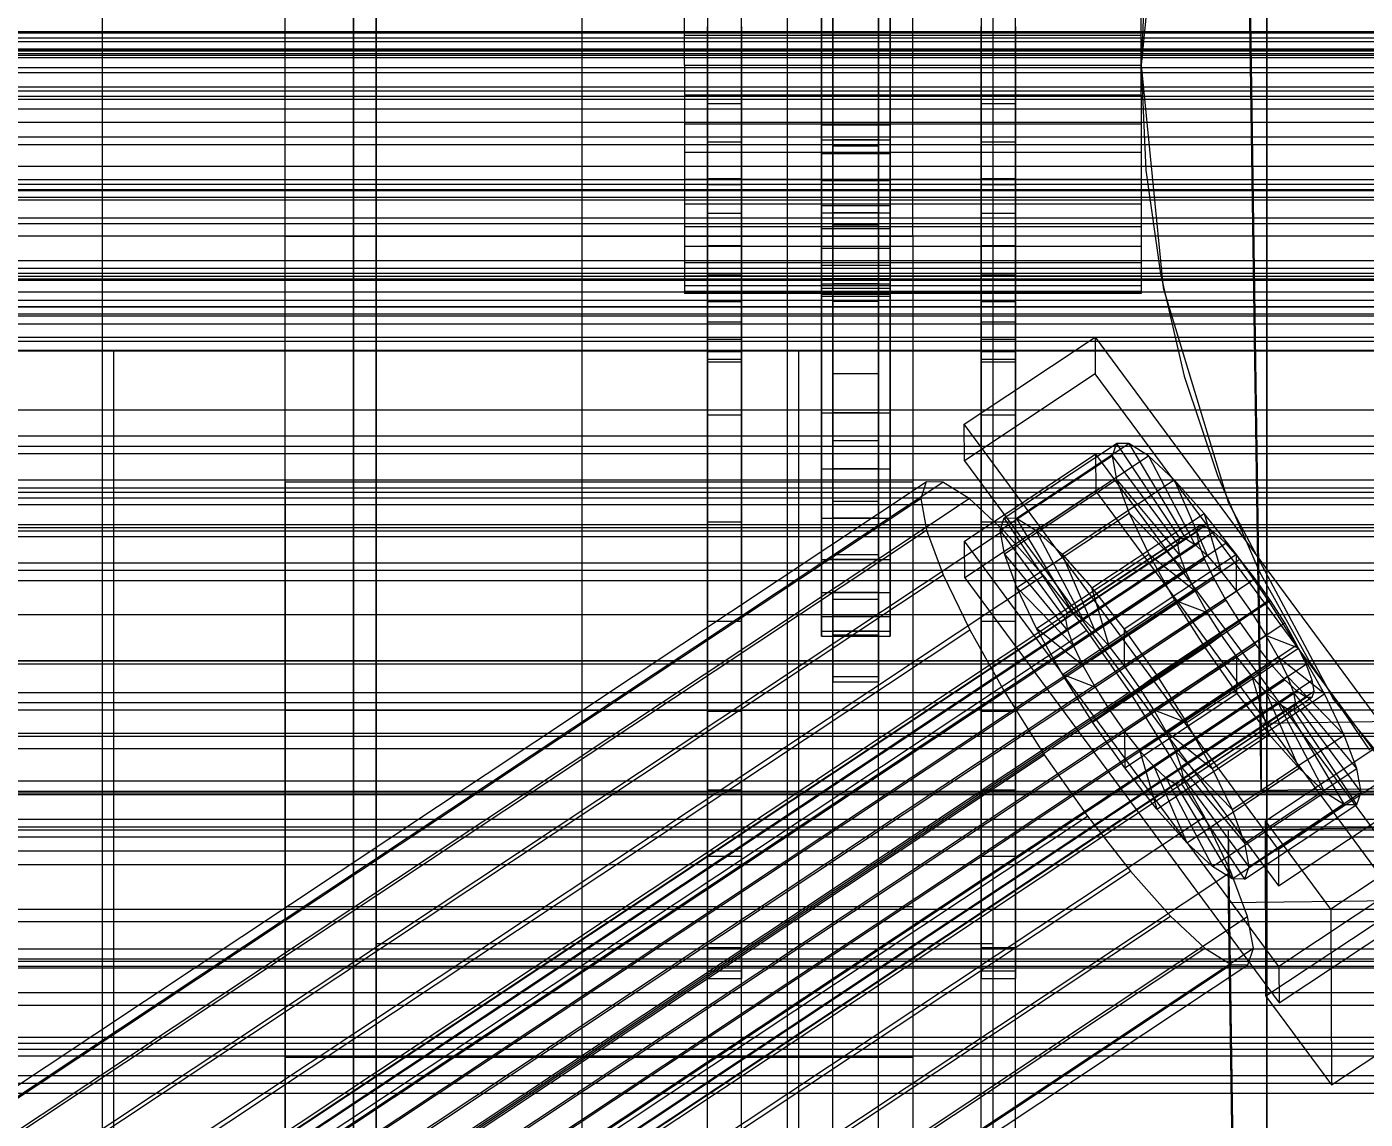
# Model space of a CAD drawing. Header units: millimetres. Extents: x -1970 to 59977, y -50268 to 6837.
# Drawn here: x 252.4 to 369.6, y -34667.3 to -34571.6 of the extents above; entities that cross this region are included whole.
import ezdxf

# ---------------------------------------------------------------- set-up
doc = ezdxf.new("R2010")
doc.units = ezdxf.units.MM
for name, color, linetype, lineweight in [('COTAS_O', 1, 'Continuous', 0), ('COTAS_P', 1, 'Continuous', 0), ('frontal_C01', 7, 'Continuous', 0), ('frontal_C02', 7, 'Continuous', 0), ('frontal_C03', 7, 'Continuous', 0), ('frontal_C05', 7, 'Continuous', 0), ('frontal_dos-mix', 7, 'Continuous', 0), ('frontal_mezcladora', 7, 'Continuous', 0), ('frontal_secador', 7, 'Continuous', 0)]:
    doc.layers.add(name, color=color, linetype=linetype, lineweight=lineweight)
doc.dimstyles.new('R19_100', dxfattribs={"dimtxt": 250, "dimasz": 150, "dimexe": 150, "dimexo": 80, "dimgap": 100, "dimtad": 1, "dimtih": 1, "dimtoh": 1, "dimdsep": 46, "dimcen": 0.09, "dimadec": 0, "dimazin": 0, "dimtfac": 1, "dimtdec": 4, "dimtofl": 0, "dimtmove": 0, "dimatfit": 3, "dimfxl": 1, "dimtolj": 1, "dimtzin": 0, "dimarcsym": 0})

# ---------------------------------------------------------------- blocks, each defined once
blk = doc.blocks.new('*D37')
at = {"layer": 'COTAS_P', "color": 0, "lineweight": -2, "transparency": 16777216}
for p, q in [((-1750, -35420), (-1750, -34450)), ((2600, -35420), (2600, -34450)), ((-1600, -34600), (2450, -34600))]:
    blk.add_line(p, q, dxfattribs=at)
at = {"layer": 'COTAS_P', "color": 0, "transparency": 16777216}
for points in [[(-1600, -34575), (-1600, -34625), (-1750, -34600)], [(2450, -34575), (2450, -34625), (2600, -34600)]]:
    blk.add_solid(points, dxfattribs=at)
at = {"layer": 'Defpoints', "color": 0, "transparency": 16777216}
for p in [(2600, -34600), (-1750, -35500), (2600, -35500)]:
    blk.add_point(p, dxfattribs=at)
blk = doc.blocks.new('*D43')
at = {"layer": 'COTAS_O', "color": 0, "lineweight": -2, "transparency": 16777216}
for p, q in [((-650, -34820), (-650, -34050)), ((650, -34820), (650, -34050)), ((-500, -34200), (500, -34200))]:
    blk.add_line(p, q, dxfattribs=at)
at = {"layer": 'COTAS_O', "color": 0, "transparency": 16777216}
for points in [[(-500, -34175), (-500, -34225), (-650, -34200)], [(500, -34175), (500, -34225), (650, -34200)]]:
    blk.add_solid(points, dxfattribs=at)
at = {"layer": 'Defpoints', "color": 0, "transparency": 16777216}
for p in [(650, -34200), (-650, -34900), (650, -34900)]:
    blk.add_point(p, dxfattribs=at)

msp = doc.modelspace()

# ---------------------------------------------------------------- linework, layer by layer
at = {"layer": 'frontal_C01'}
for p, q in [((450, -34578.861), (-450, -34578.861)), ((334.501, -34606.444), (345.969, -34598.832)), ((345.969, -34598.832), (345.981, -34602.034)), ((345.969, -34598.832), (373.501, -34636.071)), ((450, -34599.211), (-450, -34599.211)), ((345.981, -34602.034), (334.513, -34609.646)), ((373.513, -34639.273), (345.981, -34602.034)), ((334.513, -34609.646), (334.501, -34606.444)), ((362.033, -34643.683), (334.501, -34606.444)), ((338.005, -34614.655), (347.835, -34608.131)), ((339.088, -34614.661), (348.918, -34608.136)), ((347.835, -34608.131), (347.47, -34609.203)), ((348.918, -34608.136), (347.835, -34608.131)), ((347.835, -34608.131), (353.378, -34616.453)), ((350.645, -34609.219), (348.918, -34608.136)), ((348.918, -34608.136), (353.892, -34616.456)), ((334.539, -34616.69), (346.008, -34609.078)), ((337.64, -34615.727), (347.47, -34609.203)), ((340.816, -34615.743), (350.645, -34609.219)), ((346.008, -34609.078), (346.02, -34612.28)), ((346.008, -34609.078), (373.539, -34646.317)), ((347.47, -34609.203), (353.205, -34616.961)), ((347.47, -34609.203), (347.847, -34611.28)), ((352.899, -34611.305), (350.645, -34609.219)), ((350.645, -34609.219), (354.71, -34616.969)), ((334.513, -34609.646), (362.045, -34646.885)), ((146.872, -34733.835), (331.181, -34611.504)), ((148.32, -34733.842), (332.629, -34611.511)), ((331.181, -34611.504), (330.692, -34612.937)), ((332.629, -34611.511), (331.181, -34611.504)), ((334.938, -34612.958), (332.629, -34611.511)), ((338.017, -34617.804), (347.847, -34611.28)), ((343.069, -34617.829), (352.899, -34611.305)), ((347.847, -34611.28), (353.384, -34617.945)), ((347.847, -34611.28), (348.941, -34614.22)), ((355.525, -34614.252), (352.899, -34611.305)), ((352.899, -34611.305), (355.777, -34617.957)), ((-450, -34612.018), (450, -34612.018)), ((346.02, -34612.28), (334.551, -34619.892)), ((373.551, -34649.519), (346.02, -34612.28)), ((146.383, -34735.268), (330.692, -34612.937)), ((150.629, -34735.29), (334.938, -34612.958)), ((330.692, -34612.937), (331.197, -34615.713)), ((337.95, -34615.747), (334.938, -34612.958)), ((337.64, -34615.727), (338.005, -34614.655)), ((343.549, -34622.978), (338.005, -34614.655)), ((338.005, -34614.655), (339.088, -34614.661)), ((344.062, -34622.98), (339.088, -34614.661)), ((339.088, -34614.661), (340.816, -34615.743)), ((339.111, -34620.744), (348.941, -34614.22)), ((345.695, -34620.777), (355.525, -34614.252)), ((348.941, -34614.22), (353.902, -34619.337)), ((348.941, -34614.22), (350.678, -34617.822)), ((358.345, -34617.86), (355.525, -34614.252)), ((355.525, -34614.252), (357.021, -34619.353)), ((141.045, -34757.778), (354.844, -34615.874)), ((141.218, -34757.27), (355.017, -34615.366)), ((141.731, -34757.273), (355.53, -34615.368)), ((142.549, -34757.786), (356.348, -34615.881)), ((146.887, -34738.045), (331.197, -34615.713)), ((153.641, -34738.078), (337.95, -34615.747)), ((331.197, -34615.713), (332.659, -34619.643)), ((343.376, -34623.486), (337.64, -34615.727)), ((338.017, -34617.804), (337.64, -34615.727)), ((341.461, -34619.687), (337.95, -34615.747)), ((344.88, -34623.493), (340.816, -34615.743)), ((340.816, -34615.743), (343.069, -34617.829)), ((355.017, -34615.366), (354.844, -34615.874)), ((354.844, -34615.874), (355.022, -34616.858)), ((355.53, -34615.368), (355.017, -34615.366)), ((356.348, -34615.881), (355.53, -34615.368)), ((357.415, -34616.869), (356.348, -34615.881)), ((141.224, -34758.762), (355.022, -34616.858)), ((143.617, -34758.774), (357.415, -34616.869)), ((334.551, -34619.892), (334.539, -34616.69)), ((362.071, -34653.929), (334.539, -34616.69)), ((353.205, -34616.961), (343.376, -34623.486)), ((353.378, -34616.453), (343.549, -34622.978)), ((353.892, -34616.456), (344.062, -34622.98)), ((354.71, -34616.969), (344.88, -34623.493)), ((353.205, -34616.961), (353.378, -34616.453)), ((353.384, -34617.945), (353.205, -34616.961)), ((353.378, -34616.453), (353.892, -34616.456)), ((353.892, -34616.456), (354.71, -34616.969)), ((354.71, -34616.969), (355.777, -34617.957)), ((355.022, -34616.858), (355.541, -34618.25)), ((358.659, -34618.266), (357.415, -34616.869)), ((141.742, -34760.154), (355.541, -34618.25)), ((144.861, -34760.17), (358.659, -34618.266)), ((343.554, -34624.469), (338.017, -34617.804)), ((339.111, -34620.744), (338.017, -34617.804)), ((340.848, -34624.346), (350.678, -34617.822)), ((345.947, -34624.481), (343.069, -34617.829)), ((343.069, -34617.829), (345.695, -34620.777)), ((353.384, -34617.945), (343.554, -34624.469)), ((355.777, -34617.957), (345.947, -34624.481)), ((358.345, -34617.86), (348.515, -34624.385)), ((350.678, -34617.822), (354.725, -34621.044)), ((350.678, -34617.822), (352.938, -34621.842)), ((353.902, -34619.337), (353.384, -34617.945)), ((355.541, -34618.25), (356.363, -34619.956)), ((355.777, -34617.957), (357.021, -34619.353)), ((358.357, -34621.062), (358.345, -34617.86)), ((361.166, -34621.883), (358.345, -34617.86)), ((359.995, -34619.975), (358.659, -34618.266)), ((148.35, -34741.975), (332.659, -34619.643)), ((157.152, -34742.019), (341.461, -34619.687)), ((332.659, -34619.643), (334.981, -34624.459)), ((334.551, -34619.892), (362.083, -34657.13)), ((345.231, -34624.51), (341.461, -34619.687)), ((353.902, -34619.337), (344.073, -34625.862)), ((357.021, -34619.353), (347.191, -34625.877)), ((354.725, -34621.044), (353.902, -34619.337)), ((357.021, -34619.353), (358.357, -34621.062)), ((142.565, -34761.861), (356.363, -34619.956)), ((359.995, -34619.975), (146.196, -34761.879)), ((344.073, -34625.862), (339.111, -34620.744)), ((340.848, -34624.346), (339.111, -34620.744)), ((354.725, -34621.044), (344.895, -34627.568)), ((347.191, -34625.877), (345.695, -34620.777)), ((345.695, -34620.777), (348.515, -34624.385)), ((348.527, -34627.586), (358.357, -34621.062)), ((355.796, -34622.948), (354.725, -34621.044)), ((356.363, -34619.956), (357.434, -34621.86)), ((358.357, -34621.062), (359.693, -34622.967)), ((361.332, -34621.88), (359.995, -34619.975)), ((143.635, -34763.765), (357.434, -34621.86)), ((147.533, -34763.784), (361.332, -34621.88)), ((343.108, -34628.366), (352.938, -34621.842)), ((351.336, -34628.407), (361.166, -34621.883)), ((352.938, -34621.842), (355.796, -34622.948)), ((352.938, -34621.842), (355.569, -34626.004)), ((357.434, -34621.86), (358.68, -34623.832)), ((361.166, -34621.883), (359.693, -34622.967)), ((363.797, -34626.045), (361.166, -34621.883)), ((362.578, -34623.852), (361.332, -34621.88)), ((343.549, -34622.978), (343.376, -34623.486)), ((344.062, -34622.98), (343.549, -34622.978)), ((344.88, -34623.493), (344.062, -34622.98)), ((355.796, -34622.948), (345.966, -34629.472)), ((359.693, -34622.967), (349.863, -34629.492)), ((357.042, -34624.92), (355.796, -34622.948)), ((359.693, -34622.967), (360.939, -34624.939)), ((144.881, -34765.737), (358.68, -34623.832)), ((148.779, -34765.756), (362.578, -34623.852)), ((150.672, -34746.791), (334.981, -34624.459)), ((345.231, -34624.51), (160.922, -34746.842)), ((334.981, -34624.459), (338.003, -34629.833)), ((344.895, -34627.568), (340.848, -34624.346)), ((343.108, -34628.366), (340.848, -34624.346)), ((343.376, -34623.486), (343.554, -34624.469)), ((343.554, -34624.469), (344.073, -34625.862)), ((345.947, -34624.481), (344.88, -34623.493)), ((349.002, -34629.887), (345.231, -34624.51)), ((347.191, -34625.877), (345.947, -34624.481)), ((348.515, -34624.385), (348.527, -34627.586)), ((348.515, -34624.385), (351.336, -34628.407)), ((358.68, -34623.832), (360.017, -34625.738)), ((363.648, -34625.756), (362.578, -34623.852)), ((146.218, -34767.642), (360.017, -34625.738)), ((149.85, -34767.66), (363.648, -34625.756)), ((357.042, -34624.92), (347.212, -34631.444)), ((360.939, -34624.939), (351.109, -34631.463)), ((355.569, -34626.004), (357.042, -34624.92)), ((358.378, -34626.825), (357.042, -34624.92)), ((360.017, -34625.738), (361.352, -34627.447)), ((363.797, -34626.045), (360.939, -34624.939)), ((360.939, -34624.939), (362.01, -34626.843)), ((364.471, -34627.462), (363.648, -34625.756)), ((344.073, -34625.862), (344.895, -34627.568)), ((345.739, -34632.529), (355.569, -34626.004)), ((348.527, -34627.586), (347.191, -34625.877)), ((358.378, -34626.825), (348.548, -34633.349)), ((362.01, -34626.843), (352.18, -34633.368)), ((353.967, -34632.57), (363.797, -34626.045)), ((355.569, -34626.004), (358.39, -34630.027)), ((358.39, -34630.027), (358.378, -34626.825)), ((359.714, -34628.534), (358.378, -34626.825)), ((366.057, -34630.065), (362.01, -34626.843)), ((362.01, -34626.843), (362.833, -34628.55)), ((366.057, -34630.065), (363.797, -34626.045)), ((147.554, -34769.351), (361.352, -34627.447)), ((150.672, -34769.367), (364.471, -34627.462)), ((344.895, -34627.568), (345.966, -34629.472)), ((349.863, -34629.492), (348.527, -34627.586)), ((361.352, -34627.447), (362.596, -34628.843)), ((364.989, -34628.855), (364.471, -34627.462)), ((148.798, -34770.747), (362.596, -34628.843)), ((151.191, -34770.759), (364.989, -34628.855)), ((345.966, -34629.472), (343.108, -34628.366)), ((345.739, -34632.529), (343.108, -34628.366)), ((349.863, -34629.492), (351.336, -34628.407)), ((359.714, -34628.534), (349.884, -34635.058)), ((351.336, -34628.407), (353.967, -34632.57)), ((362.833, -34628.55), (353.003, -34635.074)), ((361.21, -34633.635), (359.714, -34628.534)), ((360.958, -34629.93), (359.714, -34628.534)), ((362.596, -34628.843), (363.664, -34629.831)), ((367.794, -34633.667), (362.833, -34628.55)), ((362.833, -34628.55), (363.351, -34629.942)), ((365.168, -34629.838), (364.989, -34628.855)), ((149.865, -34771.735), (363.664, -34629.831)), ((150.683, -34772.248), (364.482, -34630.344)), ((151.196, -34772.251), (364.995, -34630.346)), ((151.369, -34771.743), (365.168, -34629.838)), ((153.694, -34752.164), (338.003, -34629.833)), ((164.693, -34752.219), (349.002, -34629.887)), ((338.003, -34629.833), (341.52, -34635.398)), ((345.966, -34629.472), (347.212, -34631.444)), ((348.56, -34636.551), (358.39, -34630.027)), ((352.519, -34635.453), (349.002, -34629.887)), ((351.109, -34631.463), (349.863, -34629.492)), ((360.958, -34629.93), (351.128, -34636.455)), ((363.351, -34629.942), (353.521, -34636.466)), ((356.228, -34636.589), (366.057, -34630.065)), ((358.39, -34630.027), (361.21, -34633.635)), ((363.836, -34636.582), (360.958, -34629.93)), ((362.025, -34630.918), (360.958, -34629.93)), ((368.888, -34636.607), (363.351, -34629.942)), ((363.351, -34629.942), (363.53, -34630.926)), ((363.664, -34629.831), (364.482, -34630.344)), ((364.482, -34630.344), (364.995, -34630.346)), ((364.995, -34630.346), (365.168, -34629.838)), ((367.794, -34633.667), (366.057, -34630.065)), ((347.212, -34631.444), (345.739, -34632.529)), ((347.212, -34631.444), (348.548, -34633.349)), ((352.18, -34633.368), (351.109, -34631.463)), ((351.109, -34631.463), (353.967, -34632.57)), ((362.025, -34630.918), (352.196, -34637.443)), ((362.843, -34631.431), (353.014, -34637.955)), ((363.357, -34631.434), (353.527, -34637.958)), ((363.53, -34630.926), (353.7, -34637.45)), ((366.09, -34638.668), (362.025, -34630.918)), ((362.843, -34631.431), (362.025, -34630.918)), ((367.817, -34639.751), (362.843, -34631.431)), ((363.357, -34631.434), (362.843, -34631.431)), ((363.53, -34630.926), (363.357, -34631.434)), ((368.9, -34639.756), (363.357, -34631.434)), ((369.265, -34638.684), (363.53, -34630.926)), ((348.56, -34636.551), (345.739, -34632.529)), ((353.967, -34632.57), (356.228, -34636.589)), ((348.548, -34633.349), (348.56, -34636.551)), ((348.548, -34633.349), (349.884, -34635.058)), ((351.38, -34640.159), (361.21, -34633.635)), ((353.003, -34635.074), (352.18, -34633.368)), ((352.18, -34633.368), (356.228, -34636.589)), ((357.964, -34640.192), (367.794, -34633.667)), ((360.882, -34641.171), (372.35, -34633.559)), ((361.21, -34633.635), (363.836, -34636.582)), ((368.888, -34636.607), (367.794, -34633.667)), ((349.884, -34635.058), (351.38, -34640.159)), ((349.884, -34635.058), (351.128, -34636.455)), ((353.521, -34636.466), (353.003, -34635.074)), ((353.003, -34635.074), (357.964, -34640.192)), ((157.211, -34757.729), (341.52, -34635.398)), ((168.21, -34757.784), (352.519, -34635.453)), ((341.52, -34635.398), (345.291, -34640.775)), ((355.541, -34640.826), (352.519, -34635.453)), ((373.501, -34636.071), (362.033, -34643.683)), ((351.38, -34640.159), (348.56, -34636.551)), ((351.128, -34636.455), (354.006, -34643.106)), ((351.128, -34636.455), (352.196, -34637.443)), ((352.196, -34637.443), (356.26, -34645.192)), ((352.196, -34637.443), (353.014, -34637.955)), ((353.7, -34637.45), (353.521, -34636.466)), ((353.521, -34636.466), (359.058, -34643.132)), ((353.527, -34637.958), (353.7, -34637.45)), ((353.7, -34637.45), (359.436, -34645.208)), ((354.006, -34643.106), (363.836, -34636.582)), ((356.228, -34636.589), (357.964, -34640.192)), ((359.058, -34643.132), (368.888, -34636.607)), ((363.836, -34636.582), (366.09, -34638.668)), ((369.265, -34638.684), (368.888, -34636.607)), ((353.014, -34637.955), (357.987, -34646.275)), ((353.014, -34637.955), (353.527, -34637.958)), ((353.527, -34637.958), (359.07, -34646.28)), ((356.26, -34645.192), (366.09, -34638.668)), ((359.436, -34645.208), (369.265, -34638.684)), ((366.09, -34638.668), (367.817, -34639.751)), ((368.9, -34639.756), (369.265, -34638.684)), ((357.987, -34646.275), (367.817, -34639.751)), ((359.07, -34646.28), (368.9, -34639.756)), ((362.045, -34646.885), (373.513, -34639.273)), ((367.817, -34639.751), (368.9, -34639.756)), ((160.982, -34763.106), (345.291, -34640.775)), ((171.232, -34763.158), (355.541, -34640.826)), ((345.291, -34640.775), (349.061, -34645.598)), ((354.006, -34643.106), (351.38, -34640.159)), ((357.863, -34645.642), (355.541, -34640.826)), ((357.964, -34640.192), (359.058, -34643.132)), ((357.646, -34641.968), (375.644, -34641.727)), ((357.646, -34648.372), (357.646, -34641.968)), ((360.514, -34833.916), (357.646, -34641.968)), ((360.939, -34656.539), (360.882, -34641.171)), ((366.618, -34648.929), (360.882, -34641.171)), ((378.086, -34641.317), (366.618, -34648.929)), ((356.26, -34645.192), (354.006, -34643.106)), ((359.058, -34643.132), (359.436, -34645.208)), ((362.033, -34643.683), (362.045, -34646.885)), ((164.752, -34767.93), (349.061, -34645.598)), ((173.554, -34767.973), (357.863, -34645.642)), ((349.061, -34645.598), (352.572, -34649.538)), ((357.987, -34646.275), (356.26, -34645.192)), ((359.326, -34649.572), (357.863, -34645.642)), ((359.436, -34645.208), (359.07, -34646.28)), ((359.07, -34646.28), (357.987, -34646.275)), ((373.539, -34646.317), (362.071, -34653.929)), ((375.644, -34648.131), (357.646, -34648.372)), ((360.514, -34840.32), (357.646, -34648.372)), ((372.408, -34648.928), (360.939, -34656.539)), ((366.618, -34648.929), (366.675, -34664.298)), ((168.263, -34771.87), (352.572, -34649.538)), ((175.016, -34771.903), (359.326, -34649.572)), ((352.572, -34649.538), (355.584, -34652.327)), ((359.83, -34652.348), (359.326, -34649.572)), ((362.083, -34657.13), (373.551, -34649.519)), ((171.275, -34774.658), (355.584, -34652.327)), ((175.521, -34774.68), (359.83, -34652.348)), ((355.584, -34652.327), (357.893, -34653.774)), ((359.341, -34653.782), (359.83, -34652.348)), ((173.584, -34776.106), (357.893, -34653.774)), ((175.032, -34776.113), (359.341, -34653.782)), ((357.893, -34653.774), (359.341, -34653.782)), ((362.071, -34653.929), (362.083, -34657.13)), ((360.939, -34656.539), (366.675, -34664.298)), ((366.675, -34664.298), (378.143, -34656.686))]:
    msp.add_line(p, q, dxfattribs=at)
at = {"layer": 'frontal_C02'}
for p, q in [((360.514, -34632.655), (357.646, -34438.888)), ((360.514, -34638.5), (357.646, -34444.733)), ((-450, -34615.487), (450, -34615.487)), ((450, -34627.178), (-450, -34627.178)), ((-425, -34627.144), (425, -34627.144)), ((378.512, -34632.411), (360.514, -34632.655)), ((360.514, -34632.655), (360.514, -34638.5)), ((425, -34638.62), (-425, -34638.62)), ((360.514, -34638.5), (378.512, -34638.257)), ((425, -34641.991), (-425, -34641.991)), ((450, -34648.959), (-450, -34648.959)), ((-425, -34653.467), (425, -34653.467)), ((-450, -34660.649), (450, -34660.649))]:
    msp.add_line(p, q, dxfattribs=at)
at = {"layer": 'frontal_C03'}
for p, q in [((-1268, -34572.596), (1268, -34572.596)), ((-1268, -34572.914), (1268, -34572.914)), ((-1250, -34572.152), (1250, -34572.152)), ((-1268, -34573.572), (1268, -34573.572)), ((-1268, -34573.736), (1268, -34573.736)), ((-1268, -34573.96), (1268, -34573.96)), ((1250, -34573.7), (-1250, -34573.7)), ((-1250, -34574.333), (1250, -34574.333)), ((1250, -34574.354), (-1250, -34574.354)), ((1250, -34575.235), (-1250, -34575.235)), ((-1250, -34579.978), (1250, -34579.978)), ((-1250, -34581.934), (1250, -34581.934)), ((1250, -34585.042), (-1250, -34585.042)), ((1250, -34585.923), (-1250, -34585.923)), ((1250, -34586.576), (-1250, -34586.576)), ((-1250, -34586.781), (1250, -34586.781)), ((-1250, -34588.377), (1250, -34588.377)), ((1250, -34588.884), (-1250, -34588.884)), ((-1250, -34589.941), (1250, -34589.941)), ((-1250, -34592.097), (1250, -34592.097)), ((1250, -34592.793), (-1250, -34592.793)), ((-1250, -34593.226), (1250, -34593.226)), ((1250, -34593.851), (-1250, -34593.851)), ((-1250, -34595.564), (1250, -34595.564)), ((-1250, -34596.148), (1250, -34596.148)), ((1250, -34596.158), (-1250, -34596.158)), ((1250, -34596.812), (-1250, -34596.812)), ((-1250, -34596.946), (1250, -34596.946)), ((1250, -34597.693), (-1250, -34597.693)), ((1250, -34607.499), (-1250, -34607.499)), ((1250, -34608.381), (-1250, -34608.381)), ((1250, -34609.034), (-1250, -34609.034)), ((1250, -34611.342), (-1250, -34611.342)), ((-1250, -34612.399), (1250, -34612.399)), ((1250, -34615.251), (-1250, -34615.251)), ((-1500, -34615.78), (1500, -34615.78)), ((1250, -34616.308), (-1250, -34616.308)), ((1250, -34618.616), (-1250, -34618.616)), ((1250, -34619.269), (-1250, -34619.269)), ((1250, -34620.151), (-1250, -34620.151)), ((1500, -34627.188), (-1500, -34627.188)), ((1500, -34627.473), (-1500, -34627.473)), ((1250, -34629.957), (-1250, -34629.957)), ((1250, -34630.838), (-1250, -34630.838)), ((1250, -34631.492), (-1250, -34631.492)), ((1250, -34633.799), (-1250, -34633.799)), ((-1250, -34634.856), (1250, -34634.856)), ((1250, -34637.709), (-1250, -34637.709)), ((-1500, -34638.882), (1500, -34638.882)), ((1250, -34638.766), (-1250, -34638.766)), ((1250, -34641.073), (-1250, -34641.073)), ((1250, -34641.727), (-1250, -34641.727)), ((1250, -34642.608), (-1250, -34642.608)), ((1250, -34652.415), (-1250, -34652.415)), ((1250, -34653.296), (-1250, -34653.296)), ((1250, -34653.949), (-1250, -34653.949)), ((1250, -34656.257), (-1250, -34656.257)), ((-1250, -34657.314), (1250, -34657.314)), ((1250, -34660.166), (-1250, -34660.166)), ((1250, -34661.224), (-1250, -34661.224)), ((1250, -34663.531), (-1250, -34663.531)), ((1250, -34664.184), (-1250, -34664.184)), ((1250, -34665.066), (-1250, -34665.066))]:
    msp.add_line(p, q, dxfattribs=at)
at = {"layer": 'frontal_C05'}
for p, q in [((351.921, -34555.491), (350, -34575)), ((312, -34564.558), (312, -34575)), ((315, -34575), (315, -34564.558)), ((336, -34564.558), (336, -34575)), ((339, -34575), (339, -34564.558)), ((350.422, -34565.82), (350, -34575)), ((323, -34567.952), (323, -34575)), ((327, -34575), (327, -34567.952)), ((322, -34572.357), (322, -34568.474)), ((322, -34568.474), (322, -34575)), ((323, -34575), (323, -34568.474)), ((327, -34568.474), (327, -34575)), ((328, -34575), (328, -34568.474)), ((328, -34568.474), (328, -34572.357)), ((310, -34572.389), (310, -34569.824)), ((322, -34572.357), (322, -34569.759)), ((328, -34569.759), (328, -34572.357)), ((350, -34572.389), (350, -34569.824)), ((312, -34575), (312, -34571.606)), ((315, -34571.606), (315, -34575)), ((336, -34575), (336, -34571.606)), ((339, -34571.606), (339, -34575)), ((310, -34575), (310, -34572.389)), ((350, -34572.389), (310, -34572.389)), ((322, -34575), (322, -34572.357)), ((328, -34572.357), (322, -34572.357)), ((328, -34572.357), (328, -34575)), ((350, -34575), (350, -34572.389)), ((310, -34575), (310, -34577.611)), ((310, -34575), (350, -34575)), ((312, -34575), (315, -34575)), ((312, -34575), (312, -34578.394)), ((312, -34585.442), (312, -34575)), ((312, -34818), (312, -34575)), ((315, -34575), (315, -34585.442)), ((315, -34578.394), (315, -34575)), ((315, -34818), (315, -34575)), ((315, -34575), (336, -34575)), ((322, -34575), (328, -34575)), ((322, -34575), (322, -34577.643)), ((322, -34581.526), (322, -34575)), ((323, -34575), (327, -34575)), ((323, -34818), (323, -34575)), ((323, -34575), (323, -34581.526)), ((323, -34582.048), (323, -34575)), ((327, -34818), (327, -34575)), ((327, -34575), (327, -34582.048)), ((327, -34581.526), (327, -34575)), ((328, -34575), (328, -34581.526)), ((328, -34577.643), (328, -34575)), ((336, -34575), (339, -34575)), ((336, -34575), (336, -34578.394)), ((336, -34585.442), (336, -34575)), ((336, -34818), (336, -34575)), ((339, -34575), (339, -34585.442)), ((339, -34578.394), (339, -34575)), ((339, -34818), (339, -34575)), ((350, -34575), (350.422, -34584.18)), ((350, -34575), (351.921, -34594.509)), ((350, -34577.611), (350, -34575)), ((310, -34577.611), (310, -34580.176)), ((350, -34577.611), (310, -34577.611)), ((322, -34577.643), (322, -34581.526)), ((328, -34577.643), (322, -34577.643)), ((322, -34577.643), (322, -34580.241)), ((328, -34581.526), (328, -34577.643)), ((328, -34580.241), (328, -34577.643)), ((350, -34577.611), (350, -34580.176)), ((312, -34578.394), (312, -34585.442)), ((315, -34578.394), (312, -34578.394)), ((312, -34578.394), (312, -34581.729)), ((315, -34585.442), (315, -34578.394)), ((315, -34581.729), (315, -34578.394)), ((336, -34578.394), (336, -34585.442)), ((339, -34578.394), (336, -34578.394)), ((336, -34578.394), (336, -34581.729)), ((339, -34585.442), (339, -34578.394)), ((339, -34581.729), (339, -34578.394)), ((310, -34580.176), (310, -34582.654)), ((350, -34580.176), (310, -34580.176)), ((322, -34580.241), (322, -34587.941)), ((328, -34580.241), (322, -34580.241)), ((322, -34580.241), (322, -34582.749)), ((328, -34587.941), (328, -34580.241)), ((328, -34582.749), (328, -34580.241)), ((350, -34580.176), (350, -34582.654)), ((312, -34581.729), (312, -34595.706)), ((315, -34581.729), (312, -34581.729)), ((312, -34581.729), (312, -34584.95)), ((315, -34595.706), (315, -34581.729)), ((315, -34584.95), (315, -34581.729)), ((322, -34581.526), (328, -34581.526)), ((322, -34587.941), (322, -34581.526)), ((323, -34581.526), (323, -34582.048)), ((327, -34581.526), (323, -34581.526)), ((323, -34581.526), (323, -34587.941)), ((323, -34582.048), (327, -34582.048)), ((323, -34588.976), (323, -34582.048)), ((327, -34582.048), (327, -34581.526)), ((327, -34587.941), (327, -34581.526)), ((327, -34582.048), (327, -34588.976)), ((328, -34581.526), (328, -34587.941)), ((336, -34581.729), (336, -34595.706)), ((339, -34581.729), (336, -34581.729)), ((336, -34581.729), (336, -34584.95)), ((339, -34595.706), (339, -34581.729)), ((339, -34584.95), (339, -34581.729)), ((310, -34582.654), (310, -34585)), ((350, -34582.654), (310, -34582.654)), ((322, -34582.749), (322, -34594.134)), ((328, -34582.749), (322, -34582.749)), ((322, -34582.749), (322, -34585.125)), ((328, -34594.134), (328, -34582.749)), ((328, -34585.125), (328, -34582.749)), ((350, -34582.654), (350, -34585)), ((350.422, -34584.18), (351.685, -34593.282)), ((310, -34585), (310, -34587.175)), ((350, -34585), (310, -34585)), ((312, -34584.95), (312, -34605.615)), ((315, -34584.95), (312, -34584.95)), ((312, -34584.95), (312, -34588)), ((312, -34585.442), (315, -34585.442)), ((312, -34595.706), (312, -34585.442)), ((315, -34605.615), (315, -34584.95)), ((315, -34588), (315, -34584.95)), ((315, -34585.442), (315, -34595.706)), ((322, -34585.125), (322, -34600)), ((328, -34585.125), (322, -34585.125)), ((322, -34585.125), (322, -34587.327)), ((328, -34600), (328, -34585.125)), ((328, -34587.327), (328, -34585.125)), ((336, -34584.95), (336, -34605.615)), ((339, -34584.95), (336, -34584.95)), ((336, -34584.95), (336, -34588)), ((336, -34585.442), (339, -34585.442)), ((336, -34595.706), (336, -34585.442)), ((339, -34605.615), (339, -34584.95)), ((339, -34588), (339, -34584.95)), ((339, -34585.442), (339, -34595.706)), ((350, -34585), (350, -34587.175)), ((310, -34587.175), (310, -34589.142)), ((350, -34587.175), (310, -34587.175)), ((312, -34588), (312, -34615)), ((315, -34588), (312, -34588)), ((312, -34588), (312, -34590.828)), ((315, -34615), (315, -34588)), ((315, -34590.828), (315, -34588)), ((322, -34587.327), (322, -34605.438)), ((328, -34587.327), (322, -34587.327)), ((322, -34587.327), (322, -34589.319)), ((322, -34587.941), (328, -34587.941)), ((322, -34594.134), (322, -34587.941)), ((323, -34587.941), (323, -34588.976)), ((327, -34587.941), (323, -34587.941)), ((323, -34587.941), (323, -34594.134)), ((327, -34588.976), (327, -34587.941)), ((327, -34594.134), (327, -34587.941)), ((328, -34605.438), (328, -34587.327)), ((328, -34589.319), (328, -34587.327)), ((328, -34587.941), (328, -34594.134)), ((336, -34588), (336, -34615)), ((339, -34588), (336, -34588)), ((336, -34588), (336, -34590.828)), ((339, -34615), (339, -34588)), ((339, -34590.828), (339, -34588)), ((350, -34587.175), (350, -34589.142)), ((310, -34589.142), (310, -34590.867)), ((350, -34589.142), (310, -34589.142)), ((322, -34589.319), (322, -34610.355)), ((328, -34589.319), (322, -34589.319)), ((322, -34589.319), (322, -34591.065)), ((323, -34588.976), (327, -34588.976)), ((323, -34595.665), (323, -34588.976)), ((327, -34588.976), (327, -34595.665)), ((328, -34610.355), (328, -34589.319)), ((328, -34591.065), (328, -34589.319)), ((350, -34589.142), (350, -34590.867)), ((310, -34590.867), (310, -34592.321)), ((350, -34590.867), (310, -34590.867)), ((312, -34590.828), (312, -34623.701)), ((315, -34590.828), (312, -34590.828)), ((312, -34590.828), (312, -34593.385)), ((315, -34623.701), (315, -34590.828)), ((315, -34593.385), (315, -34590.828)), ((322, -34591.065), (322, -34614.668)), ((328, -34591.065), (322, -34591.065)), ((322, -34591.065), (322, -34592.537)), ((328, -34614.668), (328, -34591.065)), ((328, -34592.537), (328, -34591.065)), ((336, -34590.828), (336, -34623.701)), ((339, -34590.828), (336, -34590.828)), ((336, -34590.828), (336, -34593.385)), ((339, -34623.701), (339, -34590.828)), ((339, -34593.385), (339, -34590.828)), ((350, -34590.867), (350, -34592.321)), ((310, -34592.321), (310, -34593.478)), ((350, -34592.321), (310, -34592.321)), ((322, -34592.537), (322, -34618.301)), ((328, -34592.537), (322, -34592.537)), ((322, -34592.537), (322, -34593.709)), ((328, -34618.301), (328, -34592.537)), ((328, -34593.709), (328, -34592.537)), ((350, -34592.321), (350, -34593.478)), ((310, -34593.478), (310, -34594.319)), ((350, -34593.478), (310, -34593.478)), ((312, -34593.385), (312, -34631.569)), ((315, -34593.385), (312, -34593.385)), ((312, -34593.385), (312, -34595.627)), ((315, -34631.569), (315, -34593.385)), ((315, -34595.627), (315, -34593.385)), ((322, -34593.709), (322, -34621.194)), ((328, -34593.709), (322, -34593.709)), ((322, -34593.709), (322, -34594.56)), ((322, -34594.134), (328, -34594.134)), ((322, -34600), (322, -34594.134)), ((323, -34594.134), (323, -34595.665)), ((327, -34594.134), (323, -34594.134)), ((323, -34594.134), (323, -34600)), ((327, -34595.665), (327, -34594.134)), ((327, -34600), (327, -34594.134)), ((328, -34621.194), (328, -34593.709)), ((328, -34594.56), (328, -34593.709)), ((328, -34594.134), (328, -34600)), ((336, -34593.385), (336, -34631.569)), ((339, -34593.385), (336, -34593.385)), ((336, -34593.385), (336, -34595.627)), ((339, -34631.569), (339, -34593.385)), ((339, -34595.627), (339, -34593.385)), ((350, -34593.478), (350, -34594.319)), ((351.685, -34593.282), (353.779, -34602.23)), ((310, -34594.319), (310, -34594.829)), ((350, -34594.319), (310, -34594.319)), ((310, -34594.829), (310, -34595)), ((350, -34594.829), (310, -34594.829)), ((350, -34595), (310, -34595)), ((322, -34594.56), (322, -34623.296)), ((328, -34594.56), (322, -34594.56)), ((322, -34594.56), (322, -34595.077)), ((322, -34595.077), (322, -34624.572)), ((328, -34595.077), (322, -34595.077)), ((322, -34595.077), (322, -34595.25)), ((322, -34595.25), (322, -34625)), ((328, -34595.25), (322, -34595.25)), ((328, -34623.296), (328, -34594.56)), ((328, -34595.077), (328, -34594.56)), ((328, -34624.572), (328, -34595.077)), ((328, -34595.25), (328, -34595.077)), ((328, -34625), (328, -34595.25)), ((350, -34594.319), (350, -34594.829)), ((350, -34594.829), (350, -34595)), ((351.921, -34594.509), (357.612, -34613.268)), ((312, -34595.627), (312, -34638.468)), ((315, -34595.627), (312, -34595.627)), ((312, -34595.627), (312, -34597.517)), ((312, -34595.706), (315, -34595.706)), ((312, -34605.615), (312, -34595.706)), ((315, -34638.468), (315, -34595.627)), ((315, -34597.517), (315, -34595.627)), ((315, -34595.706), (315, -34605.615)), ((323, -34595.665), (327, -34595.665)), ((323, -34602), (323, -34595.665)), ((327, -34595.665), (327, -34602)), ((336, -34595.627), (336, -34638.468)), ((339, -34595.627), (336, -34595.627)), ((336, -34595.627), (336, -34597.517)), ((336, -34595.706), (339, -34595.706)), ((336, -34605.615), (336, -34595.706)), ((339, -34638.468), (339, -34595.627)), ((339, -34597.517), (339, -34595.627)), ((339, -34595.706), (339, -34605.615)), ((312, -34597.517), (312, -34644.282)), ((315, -34597.517), (312, -34597.517)), ((312, -34597.517), (312, -34599.021)), ((315, -34644.282), (315, -34597.517)), ((315, -34599.021), (315, -34597.517)), ((336, -34597.517), (336, -34644.282)), ((339, -34597.517), (336, -34597.517)), ((336, -34597.517), (336, -34599.021)), ((339, -34644.282), (339, -34597.517)), ((339, -34599.021), (339, -34597.517)), ((312, -34599.021), (312, -34648.91)), ((315, -34599.021), (312, -34599.021)), ((312, -34599.021), (312, -34600.114)), ((315, -34648.91), (315, -34599.021)), ((315, -34600.114), (315, -34599.021)), ((322, -34600), (328, -34600)), ((322, -34605.438), (322, -34600)), ((323, -34600), (323, -34602)), ((327, -34600), (323, -34600)), ((323, -34600), (323, -34605.438)), ((327, -34602), (327, -34600)), ((327, -34605.438), (327, -34600)), ((328, -34600), (328, -34605.438)), ((336, -34599.021), (336, -34648.91)), ((339, -34599.021), (336, -34599.021)), ((336, -34599.021), (336, -34600.114)), ((339, -34648.91), (339, -34599.021)), ((339, -34600.114), (339, -34599.021)), ((312, -34600.114), (312, -34652.274)), ((315, -34600.114), (312, -34600.114)), ((312, -34600.114), (312, -34600.778)), ((312, -34600.778), (312, -34654.316)), ((315, -34600.778), (312, -34600.778)), ((312, -34600.778), (312, -34601)), ((312, -34601), (312, -34655)), ((315, -34601), (312, -34601)), ((315, -34652.274), (315, -34600.114)), ((315, -34600.778), (315, -34600.114)), ((315, -34654.316), (315, -34600.778)), ((315, -34601), (315, -34600.778)), ((315, -34655), (315, -34601)), ((336, -34600.114), (336, -34652.274)), ((339, -34600.114), (336, -34600.114)), ((336, -34600.114), (336, -34600.778)), ((336, -34600.778), (336, -34654.316)), ((339, -34600.778), (336, -34600.778)), ((336, -34600.778), (336, -34601)), ((336, -34601), (336, -34655)), ((339, -34601), (336, -34601)), ((339, -34652.274), (339, -34600.114)), ((339, -34600.778), (339, -34600.114)), ((339, -34654.316), (339, -34600.778)), ((339, -34601), (339, -34600.778)), ((339, -34655), (339, -34601)), ((323, -34602), (327, -34602)), ((323, -34607.873), (323, -34602)), ((327, -34602), (327, -34607.873)), ((353.779, -34602.23), (356.685, -34610.948)), ((312, -34605.615), (315, -34605.615)), ((312, -34615), (312, -34605.615)), ((315, -34605.615), (315, -34615)), ((322, -34605.438), (328, -34605.438)), ((322, -34610.355), (322, -34605.438)), ((323, -34605.438), (323, -34607.873)), ((327, -34605.438), (323, -34605.438)), ((323, -34605.438), (323, -34610.355)), ((327, -34607.873), (327, -34605.438)), ((327, -34610.355), (327, -34605.438)), ((328, -34605.438), (328, -34610.355)), ((336, -34605.615), (339, -34605.615)), ((336, -34615), (336, -34605.615)), ((339, -34605.615), (339, -34615)), ((323, -34607.873), (327, -34607.873)), ((323, -34613.184), (323, -34607.873)), ((327, -34607.873), (327, -34613.184)), ((322, -34610.355), (328, -34610.355)), ((322, -34614.668), (322, -34610.355)), ((323, -34610.355), (323, -34613.184)), ((327, -34610.355), (323, -34610.355)), ((323, -34610.355), (323, -34614.668)), ((327, -34613.184), (327, -34610.355)), ((327, -34614.668), (327, -34610.355)), ((328, -34610.355), (328, -34614.668)), ((356.685, -34610.948), (360.379, -34619.363)), ((323, -34613.184), (327, -34613.184)), ((323, -34617.841), (323, -34613.184)), ((327, -34613.184), (327, -34617.841)), ((357.612, -34613.268), (366.853, -34630.557)), ((312, -34615), (315, -34615)), ((312, -34623.701), (312, -34615)), ((315, -34615), (315, -34623.701)), ((322, -34614.668), (328, -34614.668)), ((322, -34618.301), (322, -34614.668)), ((323, -34614.668), (323, -34617.841)), ((327, -34614.668), (323, -34614.668)), ((323, -34614.668), (323, -34618.301)), ((327, -34617.841), (327, -34614.668)), ((327, -34618.301), (327, -34614.668)), ((328, -34614.668), (328, -34618.301)), ((336, -34615), (339, -34615)), ((336, -34623.701), (336, -34615)), ((339, -34615), (339, -34623.701)), ((322, -34618.301), (328, -34618.301)), ((322, -34621.194), (322, -34618.301)), ((323, -34617.841), (327, -34617.841)), ((323, -34621.765), (323, -34617.841)), ((323, -34618.301), (323, -34621.765)), ((327, -34618.301), (323, -34618.301)), ((323, -34618.301), (323, -34621.194)), ((327, -34617.841), (327, -34621.765)), ((327, -34621.765), (327, -34618.301)), ((327, -34621.194), (327, -34618.301)), ((328, -34618.301), (328, -34621.194)), ((360.379, -34619.363), (364.83, -34627.403)), ((322, -34621.194), (328, -34621.194)), ((322, -34623.296), (322, -34621.194)), ((323, -34621.194), (323, -34624.889)), ((327, -34621.194), (323, -34621.194)), ((323, -34621.194), (323, -34623.296)), ((323, -34621.765), (327, -34621.765)), ((323, -34624.889), (323, -34621.765)), ((327, -34624.889), (327, -34621.194)), ((327, -34623.296), (327, -34621.194)), ((327, -34621.765), (327, -34624.889)), ((328, -34621.194), (328, -34623.296)), ((322, -34623.296), (328, -34623.296)), ((322, -34624.572), (322, -34623.296)), ((323, -34623.296), (323, -34627.16)), ((327, -34623.296), (323, -34623.296)), ((323, -34623.296), (323, -34624.572)), ((327, -34627.16), (327, -34623.296)), ((327, -34624.572), (327, -34623.296)), ((328, -34623.296), (328, -34624.572)), ((312, -34623.701), (315, -34623.701)), ((312, -34631.569), (312, -34623.701)), ((315, -34623.701), (315, -34631.569)), ((322, -34624.572), (328, -34624.572)), ((322, -34625), (322, -34624.572)), ((323, -34624.572), (323, -34628.538)), ((327, -34624.572), (323, -34624.572)), ((323, -34624.572), (323, -34625)), ((327, -34628.538), (327, -34624.572)), ((327, -34625), (327, -34624.572)), ((328, -34624.572), (328, -34625)), ((336, -34623.701), (339, -34623.701)), ((336, -34631.569), (336, -34623.701)), ((339, -34623.701), (339, -34631.569)), ((322, -34625), (328, -34625)), ((323, -34624.889), (327, -34624.889)), ((323, -34627.16), (323, -34624.889)), ((323, -34625), (323, -34629)), ((327, -34625), (323, -34625)), ((327, -34624.889), (327, -34627.16)), ((327, -34629), (327, -34625)), ((323, -34627.16), (327, -34627.16)), ((323, -34628.538), (323, -34627.16)), ((327, -34627.16), (327, -34628.538)), ((364.83, -34627.403), (370, -34635)), ((323, -34628.538), (327, -34628.538)), ((323, -34629), (323, -34628.538)), ((323, -34629), (327, -34629)), ((327, -34628.538), (327, -34629)), ((312, -34631.569), (315, -34631.569)), ((312, -34638.468), (312, -34631.569)), ((315, -34631.569), (315, -34638.468)), ((336, -34631.569), (339, -34631.569)), ((336, -34638.468), (336, -34631.569)), ((339, -34631.569), (339, -34638.468)), ((366.853, -34630.557), (379.289, -34645.711)), ((312, -34638.468), (315, -34638.468)), ((312, -34644.282), (312, -34638.468)), ((315, -34638.468), (315, -34644.282)), ((336, -34638.468), (339, -34638.468)), ((336, -34644.282), (336, -34638.468)), ((339, -34638.468), (339, -34644.282)), ((312, -34644.282), (315, -34644.282)), ((312, -34648.91), (312, -34644.282)), ((315, -34644.282), (315, -34648.91)), ((336, -34644.282), (339, -34644.282)), ((336, -34648.91), (336, -34644.282)), ((339, -34644.282), (339, -34648.91)), ((312, -34648.91), (315, -34648.91)), ((312, -34652.274), (312, -34648.91)), ((315, -34648.91), (315, -34652.274)), ((336, -34648.91), (339, -34648.91)), ((336, -34652.274), (336, -34648.91)), ((339, -34648.91), (339, -34652.274)), ((312, -34652.274), (315, -34652.274)), ((312, -34654.316), (312, -34652.274)), ((315, -34652.274), (315, -34654.316)), ((336, -34652.274), (339, -34652.274)), ((336, -34654.316), (336, -34652.274)), ((339, -34652.274), (339, -34654.316)), ((312, -34654.316), (315, -34654.316)), ((312, -34655), (312, -34654.316)), ((312, -34655), (315, -34655)), ((312, -34738), (312, -34655)), ((315, -34654.316), (315, -34655)), ((315, -34738), (315, -34655)), ((336, -34654.316), (339, -34654.316)), ((336, -34655), (336, -34654.316)), ((336, -34655), (339, -34655)), ((336, -34738), (336, -34655)), ((339, -34654.316), (339, -34655)), ((339, -34738), (339, -34655))]:
    msp.add_line(p, q, dxfattribs=at)
at = {"layer": 'frontal_dos-mix'}
msp.add_line((275, -35980), (275, -33282.5), dxfattribs=at)
at = {"layer": 'frontal_mezcladora'}
for p, q in [((283, -34651.923), (283, -34405.016)), ((301, -34405.016), (301, -34651.923)), ((319, -34405.016), (319, -34651.923)), ((337, -34405.016), (337, -34651.923)), ((259, -34691.488), (259, -34421.488)), ((281, -34421.488), (281, -34691.488)), ((339, -34691.488), (339, -34421.488)), ((361, -34421.488), (361, -34691.488)), ((283, -34425.593), (283, -34672.5)), ((301, -34425.593), (301, -34672.5)), ((319, -34425.593), (319, -34672.5)), ((337, -34425.593), (337, -34672.5)), ((259, -34718.512), (259, -34448.512)), ((281, -34718.512), (281, -34448.512)), ((339, -34718.512), (339, -34448.512)), ((361, -34718.512), (361, -34448.512)), ((315, -34600), (315, -34535)), ((275, -34590), (275, -34568.518)), ((330, -34590), (330, -34568.518)), ((275, -34611.482), (275, -34590)), ((330, -34590), (275, -34590)), ((330, -34590), (330, -34611.482)), ((-315, -34600), (315, -34600)), ((260, -34600), (320, -34600)), ((260, -34820), (260, -34600)), ((320, -34820), (320, -34600)), ((275, -34611.482), (275, -34631.5)), ((275, -34611.482), (330, -34611.482)), ((330, -34611.482), (330, -34631.5)), ((275, -34631.5), (275, -34648.69)), ((275, -34631.5), (330, -34631.5)), ((330, -34631.5), (330, -34648.69)), ((275, -34648.69), (275, -34661.88)), ((275, -34648.69), (330, -34648.69)), ((330, -34648.69), (330, -34661.88)), ((283, -34651.923), (301, -34651.923)), ((283, -34672.5), (283, -34651.923)), ((301, -34651.923), (301, -34672.5)), ((301, -34651.923), (319, -34651.923)), ((319, -34651.923), (319, -34672.5)), ((319, -34651.923), (337, -34651.923)), ((337, -34651.923), (337, -34672.5)), ((275, -34661.88), (275, -34670.172)), ((275, -34661.88), (330, -34661.88)), ((330, -34661.88), (330, -34670.172))]:
    msp.add_line(p, q, dxfattribs=at)
at = {"layer": 'frontal_secador'}
for p, q in [((1320, -34572.071), (-1320, -34572.071)), ((1320, -34574), (-1320, -34574)), ((1250, -34574.141), (-1250, -34574.141)), ((1320, -34575.657), (-1320, -34575.657)), ((1320, -34576.928), (-1320, -34576.928)), ((1320, -34577.727), (-1320, -34577.727)), ((1250, -34577.285), (-1250, -34577.285)), ((1320, -34578), (-1320, -34578)), ((1250, -34578), (-1250, -34578)), ((1250, -34581.314), (-1250, -34581.314)), ((1250, -34583.856), (-1250, -34583.856)), ((1250, -34585.455), (-1250, -34585.455)), ((1250, -34586), (-1250, -34586)), ((1360, -34593.5), (-1360, -34593.5)), ((1250, -34593.75), (-1250, -34593.75)), ((1360, -34594.863), (-1360, -34594.863)), ((1360, -34598.859), (-1360, -34598.859)), ((1360, -34605.216), (-1360, -34605.216)), ((1360, -34613.5), (-1360, -34613.5)), ((1250, -34612.924), (-1250, -34612.924)), ((1360, -34623.147), (-1360, -34623.147)), ((-1360, -34633.5), (1360, -34633.5)), ((-1250, -34633.5), (1250, -34633.5)), ((1360, -34643.853), (-1360, -34643.853)), ((-1250, -34645), (1250, -34645)), ((-1400, -34650), (1400, -34650)), ((-1250, -34650), (1250, -34650)), ((1360, -34653.5), (-1360, -34653.5)), ((1250, -34654.076), (-1250, -34654.076)), ((1360, -34661.784), (-1360, -34661.784))]:
    msp.add_line(p, q, dxfattribs=at)

# ---------------------------------------------------------------- dimensions: what is measured, and where the dimension line sits
at = {"layer": 'COTAS_O'}
dim = msp.add_aligned_dim(p1=(-650, -34900), p2=(650, -34900), distance=700, text='<> O', dimstyle='R19_100', dxfattribs=at)
dim.commit()
dim.dimension.update_dxf_attribs({"geometry": '*D43', "text_midpoint": (0, -34200)})
at = {"layer": 'COTAS_P'}
dim = msp.add_aligned_dim(p1=(-1750, -35500), p2=(2600, -35500), distance=900, text='<> P', dimstyle='R19_100', dxfattribs=at)
dim.commit()
dim.dimension.update_dxf_attribs({"geometry": '*D37', "text_midpoint": (425, -34600)})

doc.saveas('drawing.dxf')
